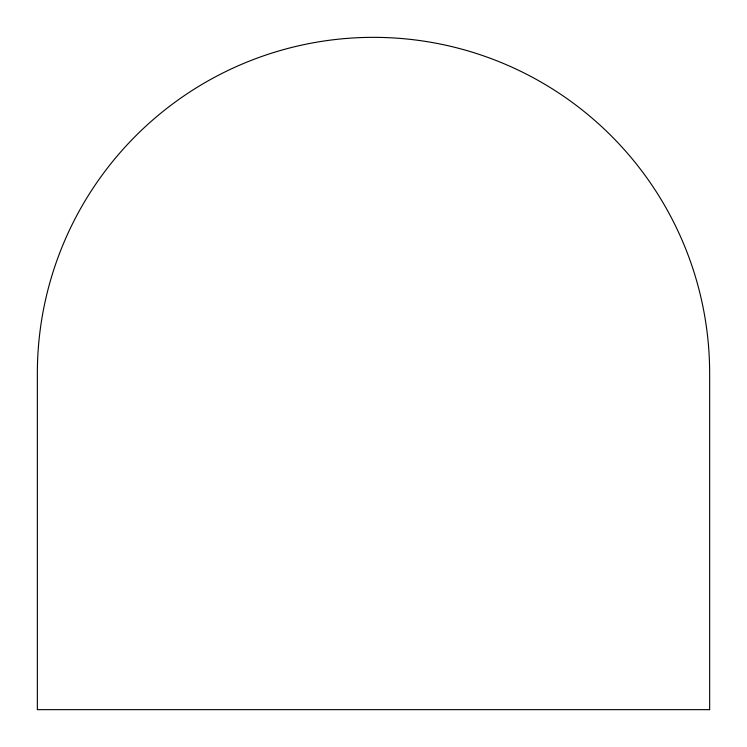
<?xml version="1.0" encoding="UTF-8"?>
<svg xmlns="http://www.w3.org/2000/svg" width="747" height="747" viewBox="0 0 747 747"><rect width="100%" height="100%" fill="white"/><g stroke="black" fill="none" stroke-linecap="round" stroke-linejoin="round"><path stroke-width="1.12" d="M709.65 709.65L37.35 709.65L37.35 373.5A336.15 336.15 0 0 1 373.5 37.35A336.15 336.15 0 0 1 709.65 373.5L709.65 709.65"/></g></svg>
